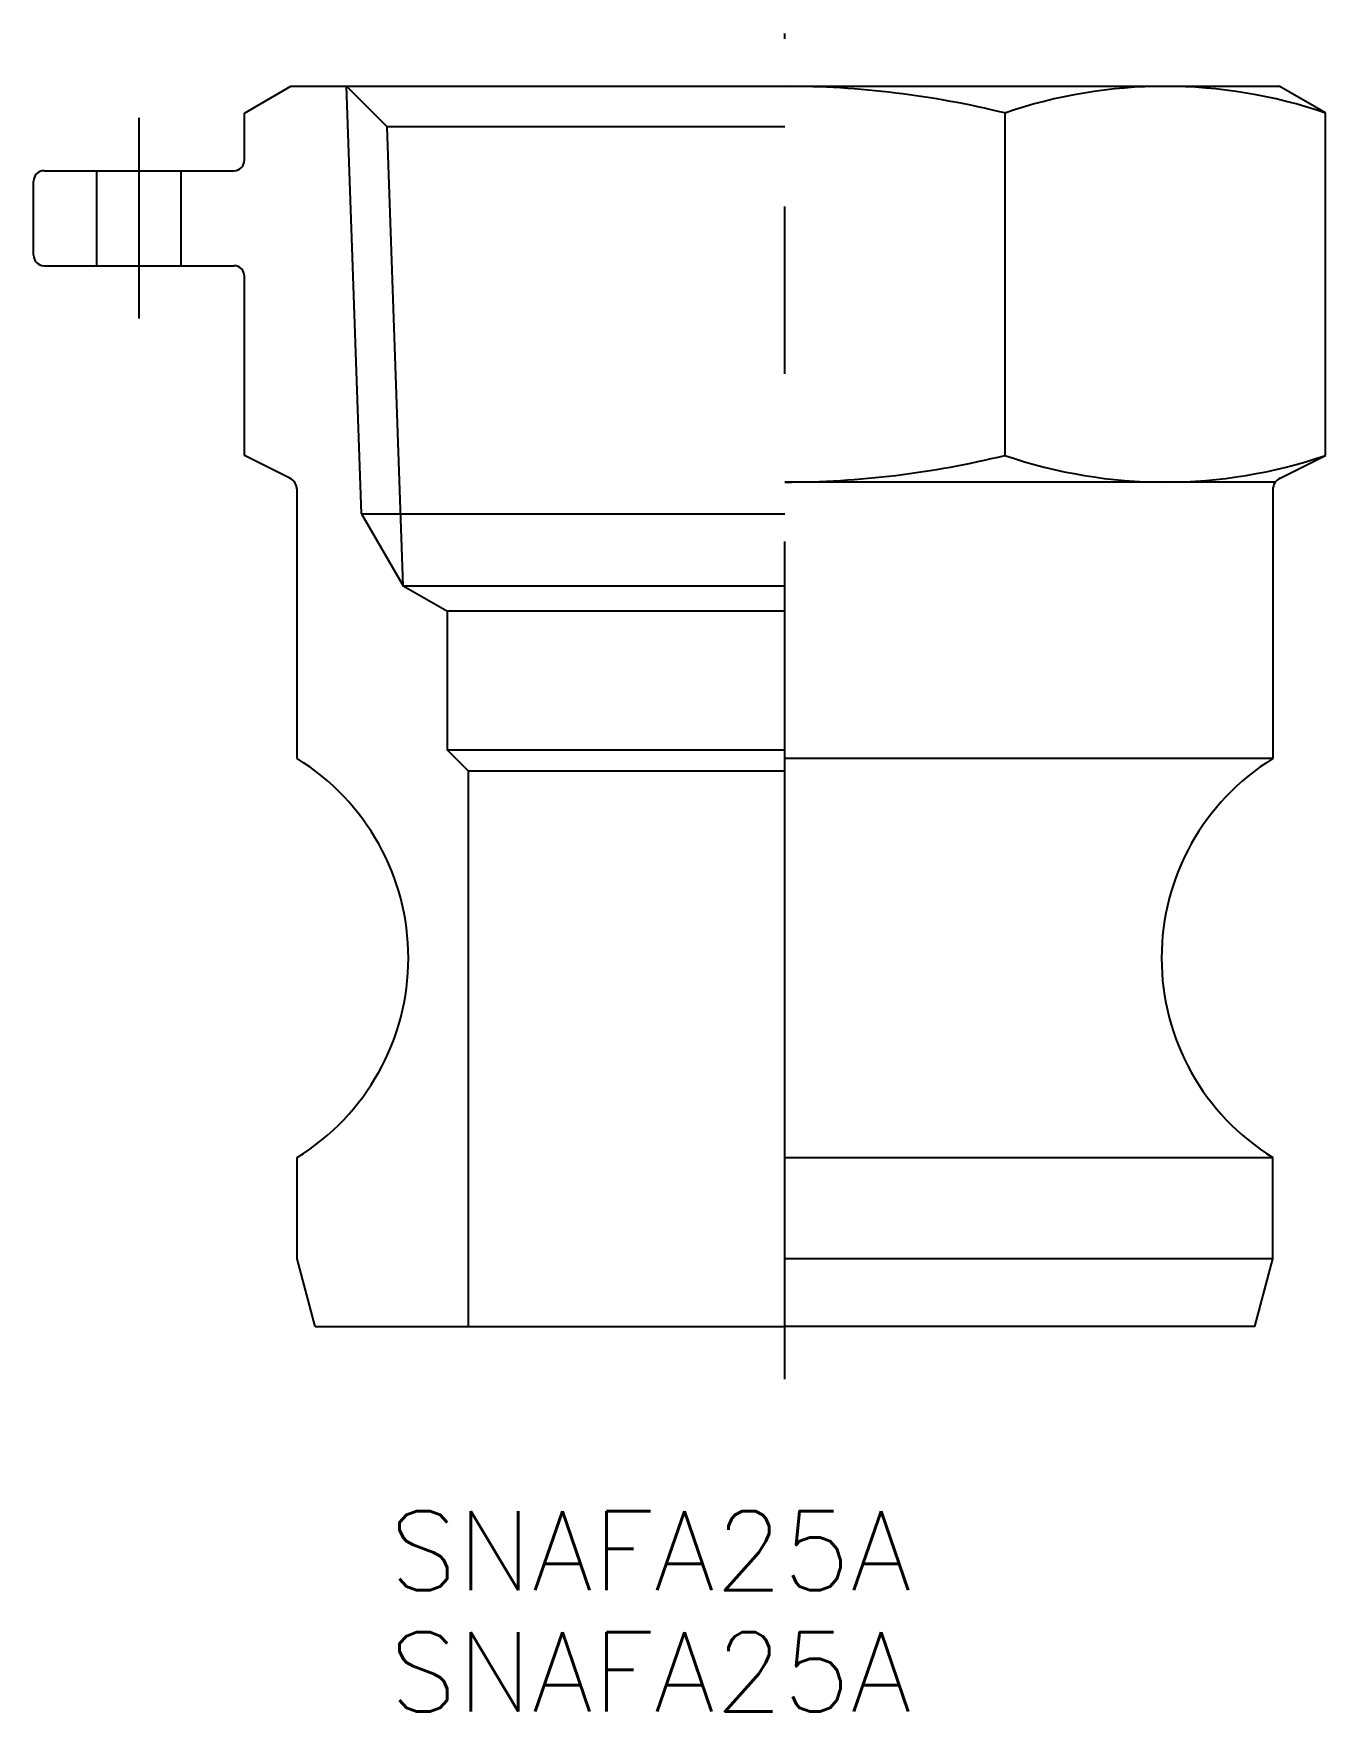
# Model space of a CAD drawing. Extents: x -28.5 to 20.5, y -14.6 to 49.
import ezdxf

# ---------------------------------------------------------------- set-up
doc = ezdxf.new("R2010")
doc.units = 0
doc.linetypes.add('CENTER', pattern=[50.8, 31.75, -6.35, 6.35, -6.35])
doc.layers.get('0').update_dxf_attribs({"linetype": 'CONTINUOUS'})
doc.layers.add('CENTER', color=1, linetype='CONTINUOUS')
doc.styles.get("Standard").update_dxf_attribs({"font": 'txt.shx', "height": 3, "bigfont": 'bigfont.shx'})

msp = doc.modelspace()

# ---------------------------------------------------------------- linework, layer by layer
at = {"color": 7, "linetype": 'CONTINUOUS'}
for p, q in [((-20.498, 45.982), (-18.735, 47.001)), ((-18.735, 47.001), (0, 47.001)), ((-15.092, 45.468), (-16.624, 47.001)), ((0, 47.001), (18.747, 47.001)), ((20.498, 45.99), (18.747, 47.001)), ((-20.498, 44.201), (-20.498, 45.982)), ((8.337, 45.99), (8.337, 33.011)), ((20.498, 33.011), (20.498, 45.99)), ((0, 45.468), (-15.092, 45.468)), ((-14.485, 28.074), (-15.092, 45.468)), ((-28.498, 40.601), (-28.498, 43.401)), ((-28.098, 43.801), (-20.898, 43.801)), ((-26.098, 40.201), (-26.098, 43.801)), ((-22.898, 40.201), (-22.898, 43.801)), ((-28.098, 40.201), (-20.898, 40.201)), ((-20.498, 33.006), (-20.498, 39.801)), ((-18.779, 32.148), (-20.498, 33.006)), ((18.779, 32.152), (20.498, 33.011)), ((18.599, 32), (0, 32)), ((-18.502, 21.519), (-18.502, 31.701)), ((18.502, 31.705), (18.502, 21.519)), ((-16.059, 30.801), (0, 30.801)), ((-14.485, 28.074), (0, 28.074)), ((-14.485, 28.074), (-12.802, 27.103)), ((-12.802, 21.843), (-12.802, 27.103)), ((0, 27.103), (-12.802, 27.103)), ((-12.002, 21.043), (-12.802, 21.843)), ((0, 21.843), (-12.802, 21.843)), ((-12.002, 0), (-12.002, 21.043)), ((0, 21.043), (-12.002, 21.043)), ((18.502, 21.519), (0, 21.519)), ((-18.502, 2.56), (-18.502, 6.401)), ((0, 6.401), (18.502, 6.401)), ((18.502, 2.56), (18.502, 6.401)), ((-17.816, 0), (-18.502, 2.56)), ((18.502, 2.56), (0, 2.56)), ((17.816, 0), (18.502, 2.56)), ((-17.816, 0), (0, 0)), ((17.816, 0), (0, 0))]:
    msp.add_line(p, q, dxfattribs=at)
at = {"color": 3, "linetype": 'CONTINUOUS'}
for q in [(-16.624, 47.001), (-14.485, 28.074)]:
    msp.add_line((-16.059, 30.801), q, dxfattribs=at)
at = {"color": 7, "linetype": 'CONTINUOUS'}
for centre, radius, start, end in [((-0.004, 12.086), 34.915, 76.17969, 89.99416), ((14.417, 28.207), 18.793, 71.12286, 108.87714), ((-20.898, 44.201), 0.4, 270, 0), ((-28.098, 43.401), 0.4, 90, 180), ((-28.098, 40.601), 0.4, 180, 270), ((-20.898, 39.801), 0.4, 0, 90), ((-0.004, 66.915), 34.915, 270.00584, 283.82031), ((14.417, 50.793), 18.793, 251.12286, 288.87714), ((-19.002, 31.701), 0.5, 0, 63.4775), ((19.002, 31.705), 0.5, 116.54296, 180), ((-23.162, 13.96), 8.88, 301.65308, 58.34692), ((23.162, 13.96), 8.88, 121.65308, 238.34692)]:
    msp.add_arc(centre, radius, start, end, dxfattribs=at)
at = {"layer": 'CENTER', "color": 1, "linetype": 'CENTER'}
for p, q in [((0, -2), (0, 49.001)), ((-24.498, 38.201), (-24.498, 45.801))]:
    msp.add_line(p, q, dxfattribs=at)

# ---------------------------------------------------------------- texts
at = {"color": 7, "linetype": 'CONTINUOUS'}
for p in [(-15, -10), (-15, -14.596)]:
    msp.add_text('SNAFA25A', height=3, dxfattribs=at).set_placement(p)

doc.saveas('drawing.dxf')
